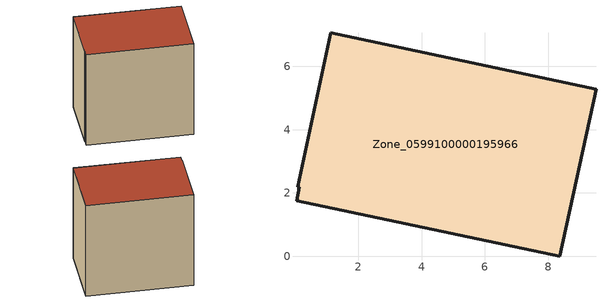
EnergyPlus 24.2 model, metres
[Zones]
Zone_0599100000195966
 floor ground (C_G): 0.05,1.75 0.14,2.18 0.09,2.19 1.14,7.06 9.51,5.27 8.37,0 z0
 wall outside (C_F): 8.37,0 9.51,5.27 1.14,7.06 0.09,2.19 0.14,2.18 0.05,1.75 8.37,0 z0:8.46
 roof outside (C_R): 0.14,2.18 0.05,1.75 8.37,0 9.51,5.27 1.14,7.06 0.09,2.19 z8.46
[BUILDING]
Pand.0599100000195966: North Axis=0; Terrain=City; Loads Convergence Tolerance Value=0.04; Temperature Convergence Tolerance Value=0.4; Solar Distribution=FullExterior; Maximum Number of Warmup Days=25; Minimum Number of Warmup Days=1
[Site:Location]
Rotterdam.The.Hague.AP_ZH_NLD Design_Conditions: Latitude=51.96; Longitude=4.45; Time Zone=1; Elevation=-4.5
[SITE:GROUNDTEMPERATURE:BUILDINGSURFACE]
18, 18, 18, 18, 18, 18, 18, 18, 18, 18, 18, 18
[MATERIAL] Thermal Absorptance=0.9; Solar Absorptance=0.7; Visible Absorptance=0.7
Name | Roughness | Thickness | Conductivity | Density | Specific Heat
G.TC.1975-1991 | MediumSmooth | 0.15 | 0.288461 | 540 | 1210
F.TC.1975-1991 | Rough | 0.3 | 0.230769 | 1920 | 840
R.TC.1975-1991 | MediumRough | 0.2 | 0.153846 | 1500 | 1000
[CONSTRUCTION]
C_G: G.TC.1975-1991
C_F: F.TC.1975-1991
C_R: R.TC.1975-1991
[ZONE]
Zone_0599100000195966: Type=1; Multiplier=1; Ceiling Height=Autocalculate; Volume=Autocalculate; Floor Area=autocalculate; Part of Total Floor Area=Yes
[ZONEINFILTRATION:DESIGNFLOWRATE]
Infil_Zone_0599100000195966: Zone or ZoneList or Space or SpaceList=Zone_0599100000195966; Schedule=AlwaysOn; Design Flow Rate Calculation Method=Flow/Area; Flow Rate per Floor Area=0.003; Constant Term Coefficient=1; Temperature Term Coefficient=0; Velocity Term Coefficient=0; Velocity Squared Term Coefficient=0
[HVACTEMPLATE:ZONE:IDEALLOADSAIRSYSTEM]
Zone_0599100000195966: Maximum Heating Supply Air Temperature=50; Minimum Cooling Supply Air Temperature=13; Maximum Heating Supply Air Humidity Ratio=0.0156; Minimum Cooling Supply Air Humidity Ratio=0.0077; Heating Limit=NoLimit; Cooling Limit=NoLimit; Dehumidification Control Type=ConstantSensibleHeatRatio; Cooling Sensible Heat Ratio=0.7; Dehumidification Setpoint=60; Humidification Control Type=None; Humidification Setpoint=30; Outdoor Air Method=None; Outdoor Air Flow Rate per Person=0.00944; Outdoor Air Flow Rate per Zone Floor Area=0; Outdoor Air Flow Rate per Zone=0; Demand Controlled Ventilation Type=None; Outdoor Air Economizer Type=NoEconomizer; Heat Recovery Type=None; Sensible Heat Recovery Effectiveness=0.7; Latent Heat Recovery Effectiveness=0.65
[ZONECONTROL:THERMOSTAT]
ThermostatControl_Zone_0599100000195966: Zone or ZoneList=Zone_0599100000195966; Control Type Schedule=DualSetpointControlType; Control 1=Thermostat_Zone_0599100000195966; Temperature Difference Between Cutout And Setpoint=0
[THERMOSTATSETPOINT:DUALSETPOINT]
Thermostat_Zone_0599100000195966: Heating Setpoint Temperature Schedule=HeatingSetpoint_Zone_0599100000195966; Cooling Setpoint Temperature Schedule=CoolingSetpoint_Zone_0599100000195966
[SCHEDULE:COMPACT]
HeatingSetpoint_Zone_0599100000195966: Through: 12/31, For: AllDays, Until: 24:00, 21
CoolingSetpoint_Zone_0599100000195966: Through: 12/31, For: AllDays, Until: 24:00, 24
DualSetpointControlType: Through: 12/31, For: AllDays, Until: 24:00, 4
AlwaysOn: Through: 12/31, For: AllDays, Until: 24:00, 1
